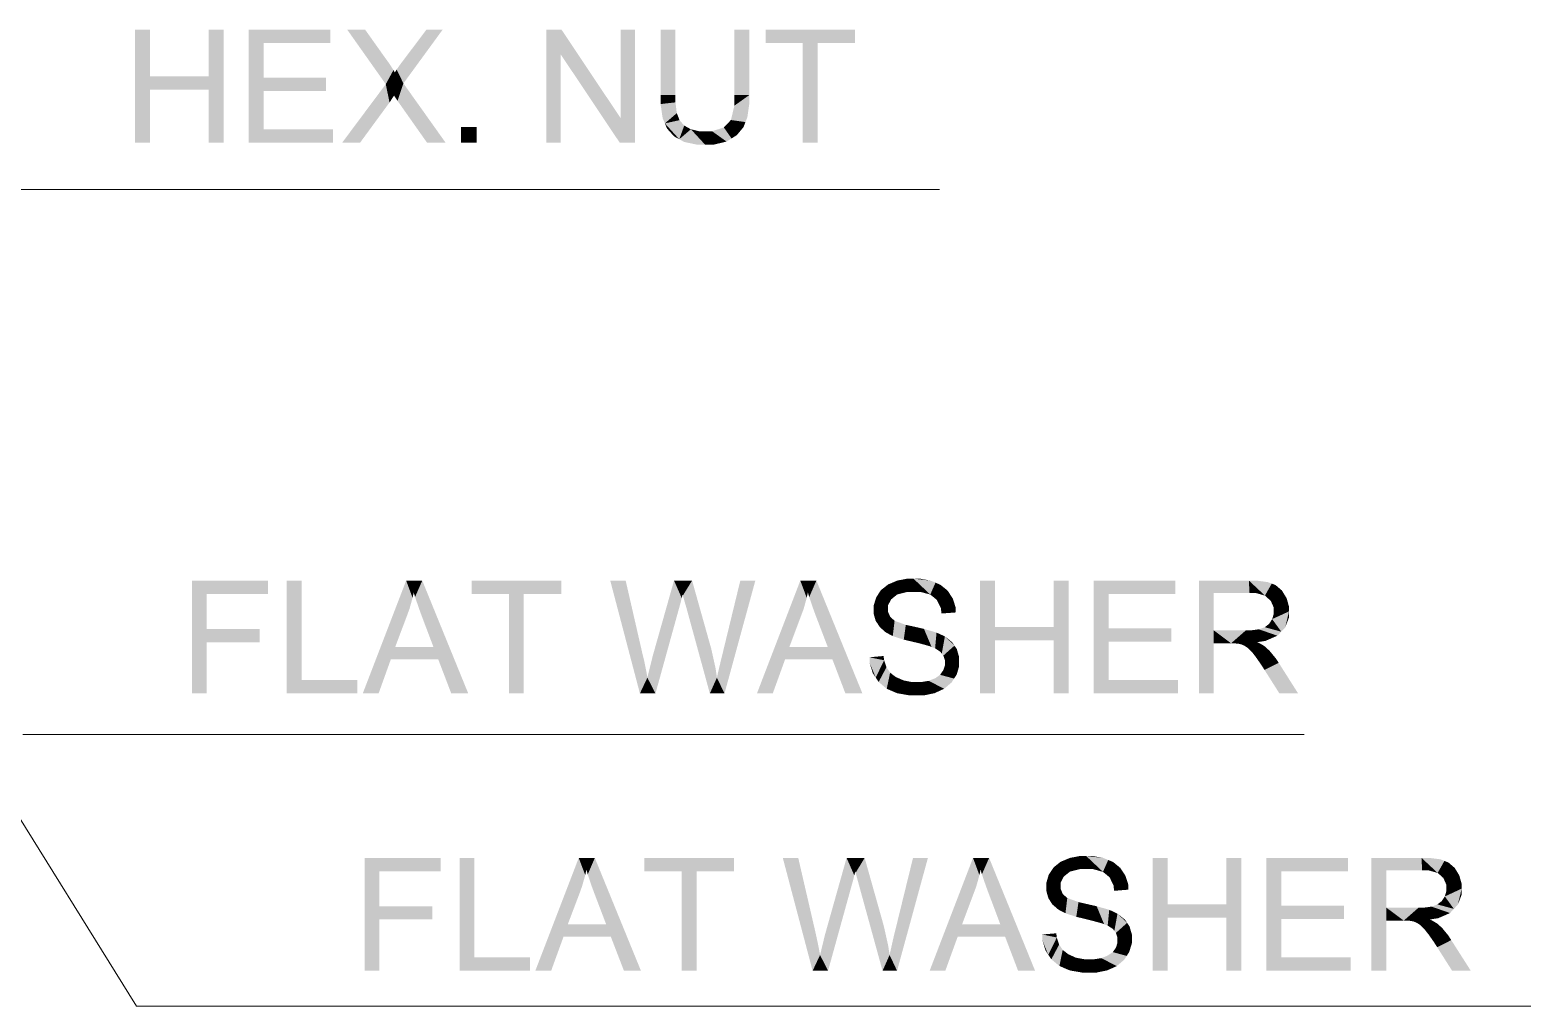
# Model space of a CAD drawing. Header units: millimetres. Extents: x 2 to 579, y 1 to 405.
# Drawn here: x 238.7 to 250.11, y 116.23 to 123.7 of the extents above; entities that cross this region are included whole.
import ezdxf

# ---------------------------------------------------------------- set-up
doc = ezdxf.new("R2010")
doc.units = ezdxf.units.MM
doc.linetypes.add('XKITLINE00', pattern=[0])
doc.layers.add('LinkedObject', color=7, linetype='Continuous', lineweight=0)

# ---------------------------------------------------------------- blocks, each defined once
blk = doc.blocks.new('*A4')
at = {"layer": 'LinkedObject'}
for points in [[(239.617, 123.349), (239.503, 122.84), (239.503, 123.704)], [(239.617, 123.349), (239.503, 123.704), (239.617, 123.704)], [(240.181, 123.704), (240.067, 123.349), (240.067, 123.704)], [(240.067, 123.247), (240.067, 123.349), (240.181, 123.704)], [(240.067, 123.247), (240.181, 123.704), (240.181, 122.84)], [(240.487, 123.338), (240.373, 122.84), (240.373, 123.704)], [(240.487, 123.338), (240.373, 123.704), (240.487, 123.602)], [(240.997, 123.602), (240.373, 123.704), (240.997, 123.704)], [(240.487, 123.602), (240.373, 123.704), (240.997, 123.602)], [(241.264, 123.704), (241.421, 123.288), (241.127, 123.704)], [(241.421, 123.483), (241.421, 123.288), (241.264, 123.704)], [(241.556, 123.294), (241.558, 123.474), (241.855, 123.704)], [(241.855, 123.704), (241.558, 123.474), (241.731, 123.704)], [(242.648, 123.704), (242.758, 123.518), (242.648, 122.84)], [(242.758, 123.518), (242.648, 123.704), (242.766, 123.704)], [(242.758, 123.518), (242.766, 123.704), (243.211, 122.84)], [(243.211, 122.84), (242.766, 123.704), (243.219, 123.026)], [(243.328, 123.704), (243.219, 123.026), (243.219, 123.704)], [(243.328, 122.84), (243.219, 123.026), (243.328, 123.704)], [(243.637, 123.704), (243.523, 123.205), (243.523, 123.704)], [(243.637, 123.205), (243.523, 123.205), (243.637, 123.704)], [(244.202, 123.704), (244.088, 123.205), (244.088, 123.704)], [(244.202, 123.205), (244.088, 123.205), (244.202, 123.704)], [(244.327, 123.704), (244.611, 123.602), (244.327, 123.602)], [(244.725, 123.602), (244.611, 123.602), (244.327, 123.704)], [(244.725, 123.602), (244.327, 123.704), (245.011, 123.704)], [(244.725, 123.602), (245.011, 123.704), (245.011, 123.602)], [(242.648, 122.84), (242.758, 123.518), (242.758, 122.84)], [(244.611, 122.84), (244.725, 123.602), (244.725, 122.84)], [(244.611, 123.602), (244.725, 123.602), (244.611, 122.84)], [(241.446, 123.449), (241.421, 123.288), (241.421, 123.483)], [(241.48, 123.396), (241.421, 123.288), (241.446, 123.449)], [(241.504, 123.4), (241.556, 123.294), (241.49, 123.377)], [(241.538, 123.448), (241.556, 123.294), (241.504, 123.4)], [(241.558, 123.474), (241.556, 123.294), (241.538, 123.448)], [(239.617, 123.247), (239.503, 122.84), (239.617, 123.349)], [(239.617, 123.349), (240.067, 123.247), (239.617, 123.247)], [(240.067, 123.349), (240.067, 123.247), (239.617, 123.349)], [(240.487, 123.236), (240.373, 122.84), (240.487, 123.338)], [(240.965, 123.236), (240.487, 123.338), (240.965, 123.338)], [(240.487, 123.236), (240.487, 123.338), (240.965, 123.236)], [(241.421, 123.288), (241.443, 123.139), (241.087, 122.84)], [(241.49, 123.377), (241.421, 123.288), (241.48, 123.396)], [(241.421, 123.288), (241.49, 123.377), (241.556, 123.294)], [(241.556, 123.294), (241.484, 123.201), (241.421, 123.288)], [(241.443, 123.139), (241.421, 123.288), (241.45, 123.148)], [(241.45, 123.148), (241.421, 123.288), (241.47, 123.179)], [(241.47, 123.179), (241.421, 123.288), (241.484, 123.201)], [(241.484, 123.201), (241.556, 123.294), (241.493, 123.188)], [(241.493, 123.188), (241.556, 123.294), (241.511, 123.161)], [(241.511, 123.161), (241.556, 123.294), (241.52, 123.148)], [(241.52, 123.148), (241.556, 123.294), (241.737, 122.84)], [(241.737, 122.84), (241.556, 123.294), (241.879, 122.84)], [(239.503, 122.84), (239.617, 123.247), (239.617, 122.84)], [(240.067, 123.247), (240.181, 122.84), (240.067, 122.84)], [(240.487, 122.942), (240.373, 122.84), (240.487, 123.236)], [(243.637, 123.205), (243.523, 123.136), (243.523, 123.205)], [(243.637, 123.149), (243.523, 123.136), (243.637, 123.205)], [(244.061, 123.014), (244.202, 123.205), (244.172, 122.998)], [(244.088, 123.124), (244.202, 123.205), (244.061, 123.014)], [(244.202, 123.205), (244.088, 123.124), (244.088, 123.205)], [(244.172, 122.998), (244.202, 123.205), (244.187, 123.036)], [(244.187, 123.036), (244.202, 123.205), (244.202, 123.14)], [(241.087, 122.84), (241.443, 123.139), (241.224, 122.84)], [(243.637, 123.149), (243.556, 122.988), (243.523, 123.136)], [(243.523, 123.136), (243.556, 122.988), (243.539, 123.028)], [(243.647, 123.066), (243.556, 122.988), (243.637, 123.149)], [(243.556, 122.988), (243.647, 123.066), (243.658, 123.039)], [(240.373, 122.84), (240.487, 122.942), (241.017, 122.84)], [(241.017, 122.84), (240.487, 122.942), (241.017, 122.942)], [(242.117, 122.961), (241.996, 122.84), (241.996, 122.961)], [(242.117, 122.84), (241.996, 122.84), (242.117, 122.961)], [(243.219, 123.026), (243.328, 122.84), (243.211, 122.84)], [(243.668, 123.013), (243.556, 122.988), (243.658, 123.039)], [(243.668, 123.013), (243.666, 122.867), (243.556, 122.988)], [(243.556, 122.988), (243.666, 122.867), (243.572, 122.949)], [(243.572, 122.949), (243.666, 122.867), (243.627, 122.888)], [(243.704, 122.971), (243.666, 122.867), (243.668, 123.013)], [(243.666, 122.867), (243.704, 122.971), (243.73, 122.957)], [(243.755, 122.943), (243.666, 122.867), (243.73, 122.957)], [(243.755, 122.943), (243.864, 122.825), (243.666, 122.867)], [(243.818, 122.928), (243.864, 122.825), (243.755, 122.943)], [(244.066, 122.873), (243.917, 122.928), (244.007, 122.957)], [(244.034, 122.985), (244.105, 122.897), (244.007, 122.957)], [(244.007, 122.957), (244.105, 122.897), (244.066, 122.873)], [(244.172, 122.998), (244.034, 122.985), (244.061, 123.014)], [(244.158, 122.96), (244.034, 122.985), (244.172, 122.998)], [(244.105, 122.897), (244.034, 122.985), (244.158, 122.96)], [(243.666, 122.867), (243.864, 122.825), (243.704, 122.846)], [(243.704, 122.846), (243.864, 122.825), (243.804, 122.825)], [(243.864, 122.825), (243.818, 122.928), (243.854, 122.928)], [(243.917, 122.928), (243.864, 122.825), (243.854, 122.928)], [(243.864, 122.825), (243.917, 122.928), (243.927, 122.825)], [(244.028, 122.849), (243.917, 122.928), (244.066, 122.873)], [(243.927, 122.825), (243.917, 122.928), (244.028, 122.849)], [(240.052, 119.12), (239.938, 118.626), (239.938, 119.49)], [(240.052, 119.12), (239.938, 119.49), (240.052, 119.388)], [(240.521, 119.388), (239.938, 119.49), (240.521, 119.49)], [(240.052, 119.388), (239.938, 119.49), (240.521, 119.388)], [(240.778, 119.49), (240.664, 118.626), (240.664, 119.49)], [(240.778, 118.728), (240.664, 118.626), (240.778, 119.49)], [(241.577, 119.49), (241.588, 119.234), (241.245, 118.626)], [(241.588, 119.234), (241.577, 119.49), (241.603, 119.275)], [(241.603, 119.275), (241.577, 119.49), (241.626, 119.358)], [(241.626, 119.358), (241.577, 119.49), (241.635, 119.399)], [(241.7, 119.49), (241.635, 119.399), (241.577, 119.49)], [(241.635, 119.399), (241.7, 119.49), (241.645, 119.364)], [(241.645, 119.364), (241.7, 119.49), (241.676, 119.274)], [(241.676, 119.274), (241.7, 119.49), (241.696, 119.219)], [(241.696, 119.219), (241.7, 119.49), (241.786, 118.981)], [(241.786, 118.981), (241.7, 119.49), (241.822, 118.888)], [(241.822, 118.888), (241.7, 119.49), (242.052, 118.626)], [(242.079, 119.49), (242.363, 119.388), (242.079, 119.388)], [(242.477, 119.388), (242.363, 119.388), (242.079, 119.49)], [(242.477, 119.388), (242.079, 119.49), (242.763, 119.49)], [(242.477, 119.388), (242.763, 119.49), (242.763, 119.388)], [(243.256, 119.49), (243.365, 118.626), (243.138, 119.49)], [(243.386, 118.923), (243.365, 118.626), (243.256, 119.49)], [(243.626, 119.49), (243.666, 119.284), (243.461, 118.906)], [(243.666, 119.284), (243.626, 119.49), (243.672, 119.305)], [(243.672, 119.305), (243.626, 119.49), (243.685, 119.356)], [(243.685, 119.356), (243.626, 119.49), (243.692, 119.386)], [(243.764, 119.49), (243.692, 119.386), (243.626, 119.49)], [(243.692, 119.386), (243.764, 119.49), (243.694, 119.376)], [(243.694, 119.376), (243.764, 119.49), (243.708, 119.325)], [(243.708, 119.325), (243.764, 119.49), (243.72, 119.284)], [(243.72, 119.284), (243.764, 119.49), (243.887, 119.052)], [(244.248, 119.49), (243.998, 118.934), (244.133, 119.49)], [(244.012, 118.626), (243.998, 118.934), (244.248, 119.49)], [(244.592, 119.49), (244.603, 119.234), (244.26, 118.626)], [(244.603, 119.234), (244.592, 119.49), (244.618, 119.275)], [(244.618, 119.275), (244.592, 119.49), (244.641, 119.358)], [(244.641, 119.358), (244.592, 119.49), (244.65, 119.399)], [(244.715, 119.49), (244.65, 119.399), (244.592, 119.49)], [(244.65, 119.399), (244.715, 119.49), (244.66, 119.364)], [(244.66, 119.364), (244.715, 119.49), (244.691, 119.274)], [(244.691, 119.274), (244.715, 119.49), (244.711, 119.219)], [(244.711, 119.219), (244.715, 119.49), (244.802, 118.981)], [(244.802, 118.981), (244.715, 119.49), (244.837, 118.888)], [(244.837, 118.888), (244.715, 119.49), (245.067, 118.626)], [(245.209, 119.417), (245.31, 119.365), (245.19, 119.389)], [(245.263, 119.46), (245.31, 119.365), (245.209, 119.417)], [(245.334, 119.384), (245.263, 119.46), (245.299, 119.475)], [(245.31, 119.365), (245.263, 119.46), (245.334, 119.384)], [(245.334, 119.49), (245.41, 119.403), (245.299, 119.475)], [(245.299, 119.475), (245.41, 119.403), (245.334, 119.384)], [(245.413, 119.505), (245.41, 119.403), (245.334, 119.49)], [(245.457, 119.505), (245.41, 119.403), (245.413, 119.505)], [(245.41, 119.403), (245.457, 119.505), (245.461, 119.403)], [(245.457, 119.505), (245.511, 119.403), (245.461, 119.403)], [(245.59, 119.489), (245.457, 119.505), (245.505, 119.505)], [(245.626, 119.474), (245.457, 119.505), (245.59, 119.489)], [(245.586, 119.383), (245.457, 119.505), (245.626, 119.474)], [(245.511, 119.403), (245.457, 119.505), (245.586, 119.383)], [(245.626, 119.474), (245.612, 119.362), (245.586, 119.383)], [(245.663, 119.458), (245.612, 119.362), (245.626, 119.474)], [(245.612, 119.362), (245.663, 119.458), (245.637, 119.341)], [(245.637, 119.341), (245.663, 119.458), (245.739, 119.382)], [(245.739, 119.382), (245.663, 119.458), (245.719, 119.413)], [(246.081, 119.135), (245.967, 118.626), (245.967, 119.49)], [(246.081, 119.135), (245.967, 119.49), (246.081, 119.49)], [(246.645, 119.49), (246.531, 119.135), (246.531, 119.49)], [(246.531, 119.033), (246.531, 119.135), (246.645, 119.49)], [(246.531, 119.033), (246.645, 119.49), (246.645, 118.626)], [(246.95, 119.124), (246.836, 118.626), (246.836, 119.49)], [(246.95, 119.124), (246.836, 119.49), (246.95, 119.388)], [(247.461, 119.388), (246.836, 119.49), (247.461, 119.49)], [(246.95, 119.388), (246.836, 119.49), (247.461, 119.388)], [(247.755, 119.109), (247.641, 118.626), (247.641, 119.49)], [(247.641, 119.49), (247.755, 119.395), (247.755, 119.109)], [(248.028, 119.395), (247.641, 119.49), (248.023, 119.49)], [(247.755, 119.395), (247.641, 119.49), (248.028, 119.395)], [(248.023, 119.49), (248.076, 119.395), (248.028, 119.395)], [(248.168, 119.478), (248.023, 119.49), (248.081, 119.49)], [(248.198, 119.467), (248.023, 119.49), (248.168, 119.478)], [(248.146, 119.375), (248.023, 119.49), (248.198, 119.467)], [(248.076, 119.395), (248.023, 119.49), (248.146, 119.375)], [(248.198, 119.467), (248.168, 119.355), (248.146, 119.375)], [(248.228, 119.455), (248.168, 119.355), (248.198, 119.467)], [(248.168, 119.355), (248.228, 119.455), (248.19, 119.336)], [(248.19, 119.336), (248.228, 119.455), (248.294, 119.384)], [(248.294, 119.384), (248.228, 119.455), (248.276, 119.414)], [(242.363, 118.626), (242.477, 119.388), (242.477, 118.626)], [(242.363, 119.388), (242.477, 119.388), (242.363, 118.626)], [(245.19, 119.389), (245.153, 119.266), (245.172, 119.36)], [(245.287, 119.346), (245.153, 119.266), (245.19, 119.389)], [(245.172, 119.36), (245.153, 119.266), (245.153, 119.299)], [(245.263, 119.301), (245.153, 119.266), (245.287, 119.346)], [(245.153, 119.266), (245.263, 119.301), (245.263, 119.274)], [(245.19, 119.389), (245.31, 119.365), (245.287, 119.346)], [(245.739, 119.382), (245.667, 119.279), (245.637, 119.341)], [(245.759, 119.352), (245.667, 119.279), (245.739, 119.382)], [(245.78, 119.284), (245.667, 119.279), (245.759, 119.352)], [(248.294, 119.384), (248.213, 119.285), (248.19, 119.336)], [(248.312, 119.355), (248.213, 119.285), (248.294, 119.384)], [(248.33, 119.29), (248.213, 119.285), (248.312, 119.355)], [(248.33, 119.254), (248.213, 119.285), (248.33, 119.29)], [(241.245, 118.626), (241.588, 119.234), (241.493, 118.981)], [(243.461, 118.906), (243.666, 119.284), (243.484, 118.626)], [(243.887, 119.052), (243.9, 118.626), (243.72, 119.284)], [(244.26, 118.626), (244.603, 119.234), (244.508, 118.981)], [(245.263, 119.251), (245.153, 119.266), (245.263, 119.274)], [(245.153, 119.266), (245.263, 119.251), (245.153, 119.236)], [(245.153, 119.236), (245.263, 119.251), (245.168, 119.183)], [(245.168, 119.183), (245.263, 119.251), (245.184, 119.159)], [(245.184, 119.159), (245.263, 119.251), (245.28, 119.212)], [(245.28, 119.212), (245.245, 119.094), (245.184, 119.159)], [(245.297, 119.197), (245.245, 119.094), (245.28, 119.212)], [(245.245, 119.094), (245.297, 119.197), (245.275, 119.078)], [(245.275, 119.078), (245.297, 119.197), (245.313, 119.182)], [(245.275, 119.078), (245.313, 119.182), (245.299, 119.065)], [(245.299, 119.065), (245.313, 119.182), (245.383, 119.038)], [(245.383, 119.038), (245.313, 119.182), (245.399, 119.151)], [(245.781, 119.246), (245.667, 119.279), (245.78, 119.284)], [(245.667, 119.279), (245.781, 119.246), (245.672, 119.238)], [(248.19, 119.177), (248.271, 119.099), (248.178, 119.159)], [(248.201, 119.195), (248.271, 119.099), (248.19, 119.177)], [(248.201, 119.195), (248.33, 119.254), (248.271, 119.099)], [(248.213, 119.234), (248.33, 119.254), (248.201, 119.195)], [(248.213, 119.285), (248.33, 119.254), (248.213, 119.255)], [(248.33, 119.254), (248.213, 119.234), (248.213, 119.255)], [(248.271, 119.099), (248.33, 119.254), (248.301, 119.131)], [(248.301, 119.131), (248.33, 119.254), (248.33, 119.208)], [(240.052, 119.018), (239.938, 118.626), (240.052, 119.12)], [(240.457, 119.018), (240.052, 119.12), (240.457, 119.12)], [(240.052, 119.018), (240.052, 119.12), (240.457, 119.018)], [(245.184, 119.159), (245.245, 119.094), (245.199, 119.135)], [(245.383, 119.038), (245.399, 119.151), (245.442, 119.024)], [(245.442, 119.024), (245.399, 119.151), (245.469, 119.136)], [(245.442, 119.024), (245.469, 119.136), (245.502, 119.01)], [(245.502, 119.01), (245.469, 119.136), (245.538, 119.12)], [(245.502, 119.01), (245.538, 119.12), (245.578, 118.989)], [(245.578, 118.989), (245.538, 119.12), (245.596, 118.982)], [(245.596, 118.982), (245.538, 119.12), (245.623, 118.972)], [(245.634, 119.092), (245.623, 118.972), (245.538, 119.12)], [(245.66, 119.08), (245.623, 118.972), (245.634, 119.092)], [(245.623, 118.972), (245.66, 119.08), (245.662, 118.946)], [(245.662, 118.946), (245.66, 119.08), (245.698, 119.063)], [(245.662, 118.946), (245.698, 119.063), (245.674, 118.931)], [(245.674, 118.931), (245.698, 119.063), (245.686, 118.916)], [(245.698, 119.063), (245.771, 118.992), (245.686, 118.916)], [(245.771, 118.992), (245.698, 119.063), (245.753, 119.019)], [(246.081, 119.033), (245.967, 118.626), (246.081, 119.135)], [(246.081, 119.135), (246.531, 119.033), (246.081, 119.033)], [(246.531, 119.135), (246.531, 119.033), (246.081, 119.135)], [(246.95, 119.022), (246.836, 118.626), (246.95, 119.124)], [(247.429, 119.022), (246.95, 119.124), (247.429, 119.124)], [(246.95, 119.022), (246.95, 119.124), (247.429, 119.022)], [(247.755, 119.109), (247.755, 119.01), (247.641, 118.626)], [(247.887, 119.01), (247.755, 119.109), (248, 119.109)], [(247.755, 119.01), (247.755, 119.109), (247.887, 119.01)], [(247.887, 119.01), (248, 119.109), (247.909, 119.01)], [(247.909, 119.01), (248, 119.109), (247.941, 119.007)], [(247.941, 119.007), (248, 119.109), (247.951, 119.005)], [(247.951, 119.005), (248, 119.109), (247.964, 119.002)], [(247.964, 119.002), (248, 119.109), (247.99, 118.991)], [(247.99, 118.991), (248, 119.109), (248.039, 119.109)], [(247.99, 118.991), (248.039, 119.109), (248.003, 118.982)], [(248.039, 119.109), (248.087, 119.019), (248.003, 118.982)], [(248.1, 119.117), (248.087, 119.019), (248.039, 119.109)], [(248.087, 119.019), (248.1, 119.117), (248.149, 119.028)], [(248.123, 119.125), (248.271, 119.099), (248.1, 119.117)], [(248.241, 119.068), (248.1, 119.117), (248.271, 119.099)], [(248.149, 119.028), (248.1, 119.117), (248.241, 119.068)], [(248.145, 119.133), (248.271, 119.099), (248.123, 119.125)], [(248.271, 119.099), (248.145, 119.133), (248.178, 119.159)], [(239.938, 118.626), (240.052, 119.018), (240.052, 118.626)], [(241.46, 118.888), (241.245, 118.626), (241.493, 118.981)], [(241.493, 118.981), (241.822, 118.888), (241.46, 118.888)], [(241.786, 118.981), (241.822, 118.888), (241.493, 118.981)], [(243.91, 118.971), (243.9, 118.626), (243.887, 119.052)], [(243.944, 118.818), (243.9, 118.626), (243.91, 118.971)], [(244.476, 118.888), (244.26, 118.626), (244.508, 118.981)], [(244.508, 118.981), (244.837, 118.888), (244.476, 118.888)], [(244.802, 118.981), (244.837, 118.888), (244.508, 118.981)], [(245.686, 118.916), (245.771, 118.992), (245.698, 118.88)], [(245.698, 118.88), (245.771, 118.992), (245.789, 118.966)], [(245.698, 118.88), (245.789, 118.966), (245.698, 118.86)], [(245.698, 118.86), (245.789, 118.966), (245.698, 118.84)], [(245.789, 118.966), (245.807, 118.87), (245.698, 118.84)], [(245.807, 118.87), (245.789, 118.966), (245.807, 118.904)], [(245.967, 118.626), (246.081, 119.033), (246.081, 118.626)], [(246.531, 119.033), (246.645, 118.626), (246.531, 118.626)], [(246.95, 118.728), (246.836, 118.626), (246.95, 119.022)], [(247.641, 118.626), (247.755, 119.01), (247.755, 118.626)], [(248.003, 118.982), (248.087, 119.019), (248.016, 118.974)], [(248.087, 119.019), (248.045, 118.945), (248.016, 118.974)], [(248.11, 119.008), (248.045, 118.945), (248.087, 119.019)], [(248.045, 118.945), (248.11, 119.008), (248.061, 118.925)], [(248.061, 118.925), (248.11, 119.008), (248.077, 118.904)], [(248.077, 118.904), (248.11, 119.008), (248.156, 118.976)], [(248.156, 118.976), (248.118, 118.845), (248.077, 118.904)], [(248.156, 118.976), (248.11, 119.008), (248.144, 118.987)], [(248.181, 118.953), (248.118, 118.845), (248.156, 118.976)], [(248.228, 118.896), (248.118, 118.845), (248.181, 118.953)], [(241.245, 118.626), (241.46, 118.888), (241.366, 118.626)], [(241.822, 118.888), (242.052, 118.626), (241.922, 118.626)], [(243.397, 118.879), (243.365, 118.626), (243.386, 118.923)], [(243.415, 118.791), (243.365, 118.626), (243.397, 118.879)], [(243.459, 118.896), (243.484, 118.626), (243.439, 118.816)], [(243.461, 118.906), (243.484, 118.626), (243.459, 118.896)], [(243.985, 118.881), (244.012, 118.626), (243.963, 118.788)], [(243.998, 118.934), (244.012, 118.626), (243.985, 118.881)], [(244.26, 118.626), (244.476, 118.888), (244.381, 118.626)], [(244.837, 118.888), (245.067, 118.626), (244.937, 118.626)], [(245.233, 118.88), (245.121, 118.903), (245.229, 118.913)], [(245.121, 118.903), (245.169, 118.748), (245.122, 118.86)], [(245.233, 118.88), (245.169, 118.748), (245.121, 118.903)], [(245.122, 118.86), (245.169, 118.748), (245.146, 118.782)], [(245.251, 118.827), (245.169, 118.748), (245.233, 118.88)], [(245.685, 118.803), (245.807, 118.87), (245.788, 118.77)], [(245.698, 118.84), (245.807, 118.87), (245.685, 118.803)], [(245.788, 118.77), (245.807, 118.87), (245.807, 118.835)], [(248.118, 118.845), (248.228, 118.896), (248.143, 118.806)], [(248.143, 118.806), (248.228, 118.896), (248.251, 118.861)], [(248.143, 118.806), (248.251, 118.861), (248.257, 118.626)], [(248.257, 118.626), (248.251, 118.861), (248.4, 118.626)], [(240.664, 118.626), (240.778, 118.728), (241.203, 118.626)], [(241.203, 118.626), (240.778, 118.728), (241.203, 118.728)], [(243.422, 118.747), (243.365, 118.626), (243.415, 118.791)], [(243.422, 118.747), (243.484, 118.626), (243.365, 118.626)], [(243.439, 118.816), (243.484, 118.626), (243.422, 118.747)], [(243.954, 118.747), (243.9, 118.626), (243.944, 118.818)], [(243.954, 118.747), (244.012, 118.626), (243.9, 118.626)], [(243.963, 118.788), (244.012, 118.626), (243.954, 118.747)], [(245.169, 118.748), (245.251, 118.827), (245.191, 118.714)], [(245.191, 118.714), (245.251, 118.827), (245.253, 118.662)], [(245.265, 118.806), (245.253, 118.662), (245.251, 118.827)], [(245.279, 118.785), (245.253, 118.662), (245.265, 118.806)], [(245.279, 118.785), (245.293, 118.645), (245.253, 118.662)], [(245.322, 118.752), (245.293, 118.645), (245.279, 118.785)], [(245.293, 118.645), (245.322, 118.752), (245.332, 118.628)], [(245.352, 118.739), (245.332, 118.628), (245.322, 118.752)], [(245.381, 118.726), (245.332, 118.628), (245.352, 118.739)], [(245.381, 118.726), (245.43, 118.611), (245.332, 118.628)], [(245.447, 118.713), (245.43, 118.611), (245.381, 118.726)], [(245.574, 118.723), (245.655, 118.645), (245.516, 118.713)], [(245.599, 118.733), (245.748, 118.709), (245.574, 118.723)], [(245.692, 118.662), (245.574, 118.723), (245.748, 118.709)], [(245.655, 118.645), (245.574, 118.723), (245.692, 118.662)], [(245.624, 118.742), (245.748, 118.709), (245.599, 118.733)], [(245.661, 118.769), (245.768, 118.74), (245.624, 118.742)], [(245.624, 118.742), (245.768, 118.74), (245.748, 118.709)], [(245.673, 118.786), (245.788, 118.77), (245.661, 118.769)], [(245.768, 118.74), (245.661, 118.769), (245.788, 118.77)], [(245.685, 118.803), (245.788, 118.77), (245.673, 118.786)], [(246.836, 118.626), (246.95, 118.728), (247.481, 118.626)], [(247.481, 118.626), (246.95, 118.728), (247.481, 118.728)], [(245.447, 118.713), (245.489, 118.611), (245.43, 118.611)], [(245.484, 118.713), (245.489, 118.611), (245.447, 118.713)], [(245.484, 118.713), (245.535, 118.611), (245.489, 118.611)], [(245.516, 118.713), (245.535, 118.611), (245.484, 118.713)], [(245.516, 118.713), (245.655, 118.645), (245.535, 118.611)], [(245.535, 118.611), (245.655, 118.645), (245.618, 118.628)], [(241.373, 116.998), (241.259, 116.504), (241.259, 117.368)], [(241.373, 116.998), (241.259, 117.368), (241.373, 117.266)], [(241.841, 117.266), (241.259, 117.368), (241.841, 117.368)], [(241.373, 117.266), (241.259, 117.368), (241.841, 117.266)], [(242.099, 117.368), (241.985, 116.504), (241.985, 117.368)], [(242.099, 116.606), (241.985, 116.504), (242.099, 117.368)], [(242.897, 117.368), (242.909, 117.112), (242.565, 116.504)], [(242.909, 117.112), (242.897, 117.368), (242.923, 117.153)], [(242.923, 117.153), (242.897, 117.368), (242.947, 117.236)], [(242.947, 117.236), (242.897, 117.368), (242.955, 117.278)], [(243.02, 117.368), (242.955, 117.278), (242.897, 117.368)], [(242.955, 117.278), (243.02, 117.368), (242.966, 117.242)], [(242.966, 117.242), (243.02, 117.368), (242.996, 117.152)], [(242.996, 117.152), (243.02, 117.368), (243.016, 117.098)], [(243.016, 117.098), (243.02, 117.368), (243.107, 116.859)], [(243.107, 116.859), (243.02, 117.368), (243.142, 116.766)], [(243.142, 116.766), (243.02, 117.368), (243.373, 116.504)], [(243.4, 117.368), (243.684, 117.266), (243.4, 117.266)], [(243.798, 117.266), (243.684, 117.266), (243.4, 117.368)], [(243.798, 117.266), (243.4, 117.368), (244.084, 117.368)], [(243.798, 117.266), (244.084, 117.368), (244.084, 117.266)], [(244.576, 117.368), (244.686, 116.504), (244.458, 117.368)], [(244.707, 116.802), (244.686, 116.504), (244.576, 117.368)], [(244.946, 117.368), (244.986, 117.162), (244.782, 116.785)], [(244.986, 117.162), (244.946, 117.368), (244.992, 117.183)], [(244.992, 117.183), (244.946, 117.368), (245.005, 117.234)], [(245.005, 117.234), (244.946, 117.368), (245.012, 117.264)], [(245.084, 117.368), (245.012, 117.264), (244.946, 117.368)], [(245.012, 117.264), (245.084, 117.368), (245.015, 117.254)], [(245.015, 117.254), (245.084, 117.368), (245.029, 117.203)], [(245.029, 117.203), (245.084, 117.368), (245.04, 117.162)], [(245.04, 117.162), (245.084, 117.368), (245.207, 116.931)], [(245.568, 117.368), (245.318, 116.813), (245.454, 117.368)], [(245.332, 116.504), (245.318, 116.813), (245.568, 117.368)], [(245.913, 117.368), (245.924, 117.112), (245.581, 116.504)], [(245.924, 117.112), (245.913, 117.368), (245.939, 117.153)], [(245.939, 117.153), (245.913, 117.368), (245.962, 117.236)], [(245.962, 117.236), (245.913, 117.368), (245.971, 117.278)], [(246.036, 117.368), (245.971, 117.278), (245.913, 117.368)], [(245.971, 117.278), (246.036, 117.368), (245.981, 117.242)], [(245.981, 117.242), (246.036, 117.368), (246.012, 117.152)], [(246.012, 117.152), (246.036, 117.368), (246.032, 117.098)], [(246.032, 117.098), (246.036, 117.368), (246.122, 116.859)], [(246.122, 116.859), (246.036, 117.368), (246.158, 116.766)], [(246.158, 116.766), (246.036, 117.368), (246.388, 116.504)], [(246.655, 117.263), (246.584, 117.339), (246.619, 117.353)], [(246.655, 117.368), (246.73, 117.282), (246.619, 117.353)], [(246.619, 117.353), (246.73, 117.282), (246.655, 117.263)], [(246.734, 117.383), (246.73, 117.282), (246.655, 117.368)], [(246.778, 117.383), (246.73, 117.282), (246.734, 117.383)], [(246.73, 117.282), (246.778, 117.383), (246.782, 117.282)], [(246.778, 117.383), (246.832, 117.282), (246.782, 117.282)], [(246.91, 117.367), (246.778, 117.383), (246.826, 117.383)], [(246.947, 117.352), (246.778, 117.383), (246.91, 117.367)], [(246.907, 117.261), (246.778, 117.383), (246.947, 117.352)], [(246.832, 117.282), (246.778, 117.383), (246.907, 117.261)], [(246.947, 117.352), (246.933, 117.24), (246.907, 117.261)], [(246.984, 117.337), (246.933, 117.24), (246.947, 117.352)], [(247.402, 117.013), (247.288, 116.504), (247.288, 117.368)], [(247.402, 117.013), (247.288, 117.368), (247.402, 117.368)], [(247.965, 117.368), (247.851, 117.013), (247.851, 117.368)], [(247.851, 116.911), (247.851, 117.013), (247.965, 117.368)], [(247.851, 116.911), (247.965, 117.368), (247.965, 116.504)], [(248.271, 117.002), (248.157, 116.504), (248.157, 117.368)], [(248.271, 117.002), (248.157, 117.368), (248.271, 117.266)], [(248.782, 117.266), (248.157, 117.368), (248.782, 117.368)], [(248.271, 117.266), (248.157, 117.368), (248.782, 117.266)], [(249.075, 116.987), (248.961, 116.504), (248.961, 117.368)], [(248.961, 117.368), (249.075, 117.273), (249.075, 116.987)], [(249.348, 117.273), (248.961, 117.368), (249.344, 117.368)], [(249.075, 117.273), (248.961, 117.368), (249.348, 117.273)], [(249.344, 117.368), (249.396, 117.273), (249.348, 117.273)], [(249.489, 117.357), (249.344, 117.368), (249.401, 117.368)], [(249.519, 117.345), (249.344, 117.368), (249.489, 117.357)], [(249.467, 117.253), (249.344, 117.368), (249.519, 117.345)], [(249.396, 117.273), (249.344, 117.368), (249.467, 117.253)], [(243.684, 116.504), (243.798, 117.266), (243.798, 116.504)], [(243.684, 117.266), (243.798, 117.266), (243.684, 116.504)], [(246.511, 117.267), (246.474, 117.145), (246.492, 117.239)], [(246.607, 117.225), (246.474, 117.145), (246.511, 117.267)], [(246.492, 117.239), (246.474, 117.145), (246.474, 117.177)], [(246.53, 117.296), (246.631, 117.244), (246.511, 117.267)], [(246.511, 117.267), (246.631, 117.244), (246.607, 117.225)], [(246.584, 117.339), (246.631, 117.244), (246.53, 117.296)], [(246.631, 117.244), (246.584, 117.339), (246.655, 117.263)], [(246.933, 117.24), (246.984, 117.337), (246.958, 117.219)], [(246.958, 117.219), (246.984, 117.337), (247.06, 117.261)], [(247.06, 117.261), (246.988, 117.157), (246.958, 117.219)], [(247.06, 117.261), (246.984, 117.337), (247.04, 117.291)], [(247.079, 117.231), (246.988, 117.157), (247.06, 117.261)], [(249.519, 117.345), (249.489, 117.234), (249.467, 117.253)], [(249.549, 117.333), (249.489, 117.234), (249.519, 117.345)], [(249.489, 117.234), (249.549, 117.333), (249.511, 117.214)], [(249.511, 117.214), (249.549, 117.333), (249.615, 117.263)], [(249.615, 117.263), (249.533, 117.164), (249.511, 117.214)], [(249.633, 117.233), (249.533, 117.164), (249.615, 117.263)], [(249.651, 117.168), (249.533, 117.164), (249.633, 117.233)], [(249.615, 117.263), (249.549, 117.333), (249.597, 117.292)], [(244.782, 116.785), (244.986, 117.162), (244.804, 116.504)], [(245.207, 116.931), (245.221, 116.504), (245.04, 117.162)], [(246.584, 117.179), (246.474, 117.145), (246.607, 117.225)], [(246.474, 117.145), (246.584, 117.179), (246.584, 117.152)], [(246.584, 117.129), (246.474, 117.145), (246.584, 117.152)], [(246.474, 117.145), (246.584, 117.129), (246.474, 117.115)], [(246.474, 117.115), (246.584, 117.129), (246.489, 117.061)], [(246.489, 117.061), (246.584, 117.129), (246.504, 117.037)], [(246.504, 117.037), (246.584, 117.129), (246.6, 117.091)], [(247.101, 117.163), (246.988, 117.157), (247.079, 117.231)], [(247.102, 117.125), (246.988, 117.157), (247.101, 117.163)], [(246.988, 117.157), (247.102, 117.125), (246.992, 117.116)], [(249.522, 117.073), (249.651, 117.133), (249.591, 116.978)], [(249.533, 117.112), (249.651, 117.133), (249.522, 117.073)], [(249.651, 117.133), (249.533, 117.164), (249.651, 117.168)], [(249.533, 117.164), (249.651, 117.133), (249.533, 117.133)], [(249.651, 117.133), (249.533, 117.112), (249.533, 117.133)], [(249.591, 116.978), (249.651, 117.133), (249.621, 117.009)], [(249.621, 117.009), (249.651, 117.133), (249.651, 117.087)], [(242.565, 116.504), (242.909, 117.112), (242.813, 116.859)], [(245.581, 116.504), (245.924, 117.112), (245.829, 116.859)], [(246.6, 117.091), (246.565, 116.973), (246.504, 117.037)], [(246.504, 117.037), (246.565, 116.973), (246.519, 117.013)], [(246.617, 117.076), (246.565, 116.973), (246.6, 117.091)], [(246.565, 116.973), (246.617, 117.076), (246.596, 116.956)], [(246.596, 116.956), (246.617, 117.076), (246.634, 117.061)], [(246.596, 116.956), (246.634, 117.061), (246.62, 116.944)], [(246.62, 116.944), (246.634, 117.061), (246.703, 116.917)], [(246.703, 116.917), (246.634, 117.061), (246.72, 117.03)], [(246.703, 116.917), (246.72, 117.03), (246.763, 116.903)], [(246.763, 116.903), (246.72, 117.03), (246.789, 117.014)], [(246.763, 116.903), (246.789, 117.014), (246.822, 116.888)], [(246.822, 116.888), (246.789, 117.014), (246.859, 116.998)], [(247.402, 116.911), (247.288, 116.504), (247.402, 117.013)], [(247.402, 117.013), (247.851, 116.911), (247.402, 116.911)], [(247.851, 117.013), (247.851, 116.911), (247.402, 117.013)], [(249.465, 117.012), (249.591, 116.978), (249.443, 117.003)], [(249.591, 116.978), (249.465, 117.012), (249.499, 117.038)], [(249.51, 117.055), (249.591, 116.978), (249.499, 117.038)], [(249.522, 117.073), (249.591, 116.978), (249.51, 117.055)], [(241.373, 116.897), (241.259, 116.504), (241.373, 116.998)], [(241.259, 116.504), (241.373, 116.897), (241.373, 116.504)], [(241.778, 116.897), (241.373, 116.998), (241.778, 116.998)], [(241.373, 116.897), (241.373, 116.998), (241.778, 116.897)], [(245.23, 116.849), (245.221, 116.504), (245.207, 116.931)], [(246.822, 116.888), (246.859, 116.998), (246.899, 116.867)], [(246.899, 116.867), (246.859, 116.998), (246.916, 116.86)], [(246.916, 116.86), (246.859, 116.998), (246.943, 116.85)], [(246.955, 116.971), (246.943, 116.85), (246.859, 116.998)], [(246.981, 116.959), (246.943, 116.85), (246.955, 116.971)], [(246.943, 116.85), (246.981, 116.959), (246.982, 116.825)], [(246.982, 116.825), (246.981, 116.959), (247.018, 116.941)], [(246.982, 116.825), (247.018, 116.941), (246.994, 116.809)], [(246.994, 116.809), (247.018, 116.941), (247.006, 116.794)], [(247.018, 116.941), (247.092, 116.871), (247.006, 116.794)], [(247.092, 116.871), (247.018, 116.941), (247.074, 116.897)], [(247.288, 116.504), (247.402, 116.911), (247.402, 116.504)], [(247.851, 116.911), (247.965, 116.504), (247.851, 116.504)], [(248.271, 116.9), (248.157, 116.504), (248.271, 117.002)], [(248.271, 116.606), (248.157, 116.504), (248.271, 116.9)], [(248.75, 116.9), (248.271, 117.002), (248.75, 117.002)], [(248.271, 116.9), (248.271, 117.002), (248.75, 116.9)], [(249.075, 116.987), (249.075, 116.888), (248.961, 116.504)], [(249.208, 116.888), (249.075, 116.987), (249.321, 116.987)], [(249.075, 116.888), (249.075, 116.987), (249.208, 116.888)], [(249.208, 116.888), (249.321, 116.987), (249.23, 116.888)], [(249.23, 116.888), (249.321, 116.987), (249.262, 116.886)], [(249.262, 116.886), (249.321, 116.987), (249.271, 116.884)], [(249.271, 116.884), (249.321, 116.987), (249.285, 116.881)], [(249.285, 116.881), (249.321, 116.987), (249.311, 116.869)], [(249.311, 116.869), (249.321, 116.987), (249.36, 116.987)], [(249.311, 116.869), (249.36, 116.987), (249.323, 116.861)], [(249.36, 116.987), (249.408, 116.897), (249.323, 116.861)], [(249.323, 116.861), (249.408, 116.897), (249.336, 116.853)], [(249.408, 116.897), (249.365, 116.824), (249.336, 116.853)], [(249.421, 116.995), (249.408, 116.897), (249.36, 116.987)], [(249.43, 116.886), (249.365, 116.824), (249.408, 116.897)], [(249.408, 116.897), (249.421, 116.995), (249.47, 116.906)], [(249.443, 117.003), (249.591, 116.978), (249.421, 116.995)], [(249.562, 116.946), (249.421, 116.995), (249.591, 116.978)], [(249.47, 116.906), (249.421, 116.995), (249.562, 116.946)], [(242.781, 116.766), (242.565, 116.504), (242.813, 116.859)], [(242.813, 116.859), (243.142, 116.766), (242.781, 116.766)], [(243.107, 116.859), (243.142, 116.766), (242.813, 116.859)], [(244.717, 116.757), (244.686, 116.504), (244.707, 116.802)], [(244.782, 116.785), (244.804, 116.504), (244.779, 116.774)], [(245.264, 116.697), (245.221, 116.504), (245.23, 116.849)], [(245.318, 116.813), (245.332, 116.504), (245.305, 116.76)], [(245.796, 116.766), (245.581, 116.504), (245.829, 116.859)], [(245.829, 116.859), (246.158, 116.766), (245.796, 116.766)], [(246.122, 116.859), (246.158, 116.766), (245.829, 116.859)], [(246.554, 116.759), (246.442, 116.782), (246.55, 116.791)], [(246.442, 116.782), (246.489, 116.626), (246.443, 116.738)], [(246.554, 116.759), (246.489, 116.626), (246.442, 116.782)], [(247.006, 116.794), (247.092, 116.871), (247.018, 116.759)], [(247.018, 116.759), (247.092, 116.871), (247.11, 116.844)], [(247.018, 116.759), (247.11, 116.844), (247.018, 116.738)], [(247.018, 116.738), (247.11, 116.844), (247.018, 116.718)], [(247.11, 116.844), (247.128, 116.748), (247.018, 116.718)], [(247.128, 116.748), (247.11, 116.844), (247.128, 116.783)], [(248.961, 116.504), (249.075, 116.888), (249.075, 116.504)], [(249.365, 116.824), (249.43, 116.886), (249.381, 116.803)], [(249.381, 116.803), (249.43, 116.886), (249.398, 116.782)], [(249.398, 116.782), (249.43, 116.886), (249.477, 116.854)], [(249.477, 116.854), (249.439, 116.723), (249.398, 116.782)], [(249.477, 116.854), (249.43, 116.886), (249.465, 116.865)], [(249.502, 116.831), (249.439, 116.723), (249.477, 116.854)], [(249.549, 116.774), (249.439, 116.723), (249.502, 116.831)], [(242.565, 116.504), (242.781, 116.766), (242.686, 116.504)], [(243.142, 116.766), (243.373, 116.504), (243.243, 116.504)], [(244.735, 116.669), (244.686, 116.504), (244.717, 116.757)], [(244.743, 116.625), (244.686, 116.504), (244.735, 116.669)], [(244.76, 116.694), (244.804, 116.504), (244.743, 116.625)], [(244.779, 116.774), (244.804, 116.504), (244.76, 116.694)], [(245.275, 116.625), (245.221, 116.504), (245.264, 116.697)], [(245.284, 116.666), (245.332, 116.504), (245.275, 116.625)], [(245.305, 116.76), (245.332, 116.504), (245.284, 116.666)], [(245.581, 116.504), (245.796, 116.766), (245.701, 116.504)], [(246.158, 116.766), (246.388, 116.504), (246.258, 116.504)], [(246.443, 116.738), (246.489, 116.626), (246.467, 116.661)], [(246.572, 116.705), (246.489, 116.626), (246.554, 116.759)], [(246.489, 116.626), (246.572, 116.705), (246.512, 116.592)], [(246.512, 116.592), (246.572, 116.705), (246.574, 116.541)], [(246.585, 116.685), (246.574, 116.541), (246.572, 116.705)], [(246.599, 116.664), (246.574, 116.541), (246.585, 116.685)], [(246.599, 116.664), (246.613, 116.524), (246.574, 116.541)], [(246.643, 116.63), (246.613, 116.524), (246.599, 116.664)], [(246.994, 116.664), (247.108, 116.649), (246.982, 116.647)], [(247.006, 116.681), (247.108, 116.649), (246.994, 116.664)], [(247.006, 116.681), (247.128, 116.748), (247.108, 116.649)], [(247.018, 116.718), (247.128, 116.748), (247.006, 116.681)], [(247.108, 116.649), (247.128, 116.748), (247.128, 116.714)], [(249.439, 116.723), (249.549, 116.774), (249.464, 116.684)], [(249.464, 116.684), (249.549, 116.774), (249.571, 116.739)], [(249.464, 116.684), (249.571, 116.739), (249.578, 116.504)], [(249.578, 116.504), (249.571, 116.739), (249.721, 116.504)], [(241.985, 116.504), (242.099, 116.606), (242.524, 116.504)], [(242.524, 116.504), (242.099, 116.606), (242.524, 116.606)], [(244.743, 116.625), (244.804, 116.504), (244.686, 116.504)], [(245.275, 116.625), (245.332, 116.504), (245.221, 116.504)], [(246.613, 116.524), (246.643, 116.63), (246.653, 116.507)], [(246.672, 116.617), (246.653, 116.507), (246.643, 116.63)], [(246.701, 116.604), (246.653, 116.507), (246.672, 116.617)], [(246.701, 116.604), (246.751, 116.49), (246.653, 116.507)], [(246.768, 116.592), (246.751, 116.49), (246.701, 116.604)], [(246.768, 116.592), (246.809, 116.49), (246.751, 116.49)], [(246.804, 116.592), (246.809, 116.49), (246.768, 116.592)], [(246.804, 116.592), (246.855, 116.49), (246.809, 116.49)], [(246.837, 116.592), (246.855, 116.49), (246.804, 116.592)], [(246.895, 116.601), (246.975, 116.523), (246.837, 116.592)], [(246.837, 116.592), (246.975, 116.523), (246.855, 116.49)], [(246.919, 116.611), (247.069, 116.588), (246.895, 116.601)], [(247.012, 116.54), (246.895, 116.601), (247.069, 116.588)], [(246.975, 116.523), (246.895, 116.601), (247.012, 116.54)], [(246.944, 116.621), (247.069, 116.588), (246.919, 116.611)], [(246.982, 116.647), (247.089, 116.618), (246.944, 116.621)], [(246.944, 116.621), (247.089, 116.618), (247.069, 116.588)], [(247.089, 116.618), (246.982, 116.647), (247.108, 116.649)], [(248.157, 116.504), (248.271, 116.606), (248.801, 116.504)], [(248.801, 116.504), (248.271, 116.606), (248.801, 116.606)], [(246.855, 116.49), (246.975, 116.523), (246.938, 116.507)]]:
    blk.add_hatch(color=7, dxfattribs=at).paths.add_polyline_path(points, flags=17)
at = {"layer": 'LinkedObject', "color": 6, "linetype": 'XKITLINE00', "lineweight": 0}
for p, q in [((237.122, 122.482), (245.657, 122.482)), ((235.904, 122.038), (239.515, 116.233)), ((238.645, 118.313), (248.447, 118.313)), ((239.515, 116.233), (257.615, 116.233))]:
    blk.add_line(p, q, dxfattribs=at)

msp = doc.modelspace()

# ---------------------------------------------------------------- block references
at = {"lineweight": 0}
msp.add_blockref('*A4', (0, 0), dxfattribs=at)

doc.saveas('drawing.dxf')
